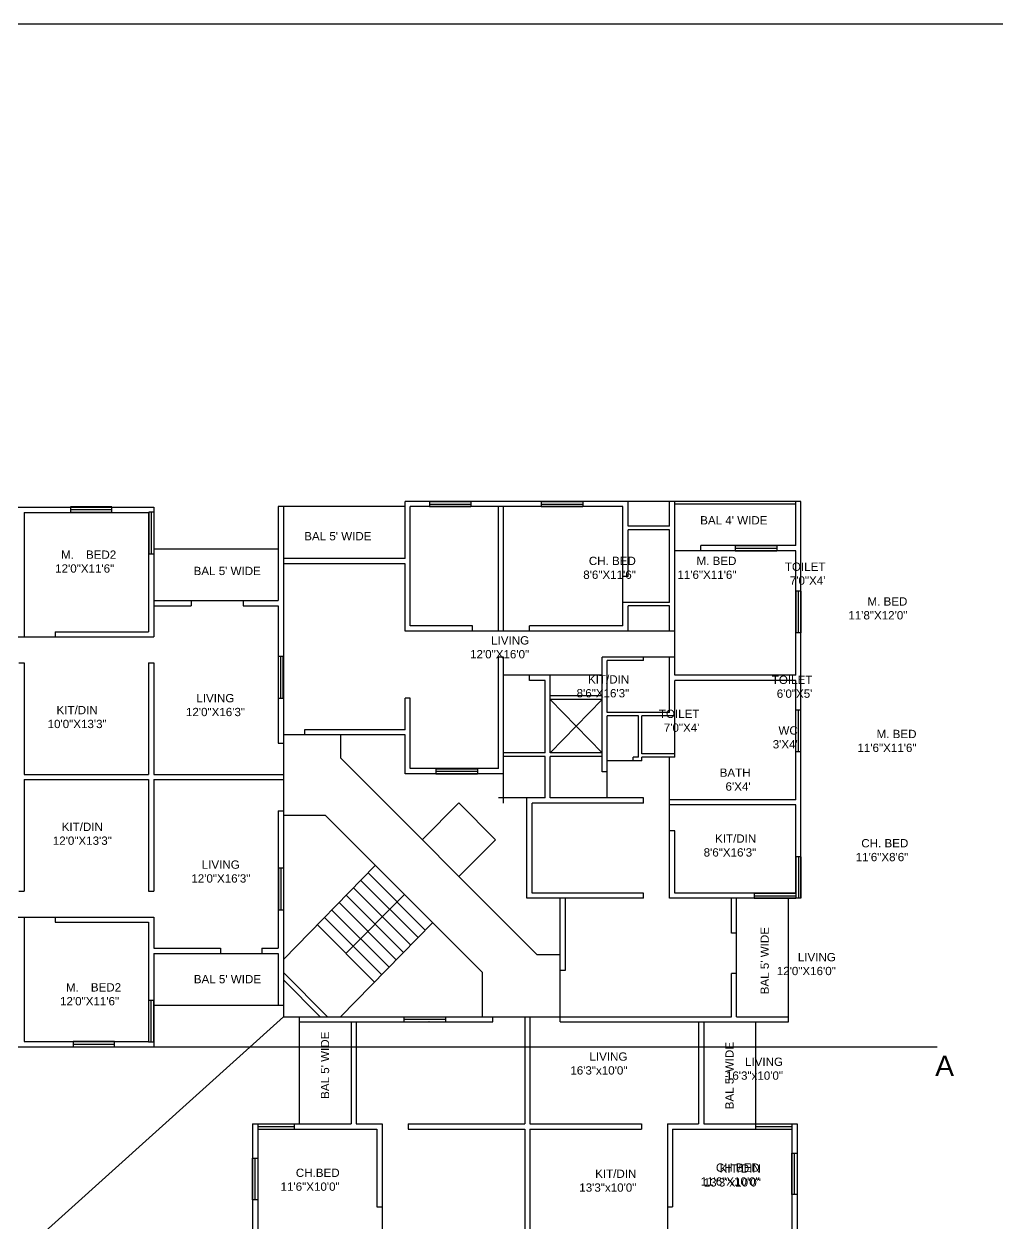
# Model space of a CAD drawing. Header units: inches. Extents: x -539 to 236, y -91 to 352.
# Drawn here: x -63.5 to 30.3, y 236.9 to 352.5 of the extents above; entities that cross this region are included whole.
import ezdxf

# ---------------------------------------------------------------- set-up
doc = ezdxf.new("R2010")
doc.units = ezdxf.units.IN
doc.header["$LTSCALE"] = 5
doc.header["$MEASUREMENT"] = 0
doc.styles.get("Standard").update_dxf_attribs({"font": 'arial.ttf'})
doc.styles.add('style1', font='swissk.ttf')

msp = doc.modelspace()

# ---------------------------------------------------------------- linework, layer by layer
for p, q in [((11.37, 306.49), (-26.79, 306.49)), ((-26.79, 300.99), (-26.79, 306.49)), ((-24.44, 306.49), (-24.44, 305.99)), ((-24.44, 306.49), (-20.44, 306.49)), ((-24.44, 306.24), (-20.44, 306.24)), ((-20.44, 306.49), (-20.44, 305.99)), ((-13.66, 306.49), (-13.66, 305.99)), ((-13.66, 306.49), (-9.66, 306.49)), ((-13.66, 306.24), (-9.66, 306.24)), ((-9.66, 306.49), (-9.66, 305.99)), ((-5.29, 304.09), (-5.29, 306.49)), ((-1.29, 304.09), (-1.29, 306.49)), ((-0.79, 289.74), (-0.79, 306.49)), ((10.87, 306.24), (-0.79, 306.24)), ((10.87, 302.24), (10.87, 306.49)), ((11.37, 268.24), (11.37, 306.49)), ((-101.52, 305.93), (-51.02, 305.93)), ((-63.52, 305.43), (-51.52, 305.43)), ((-63.52, 305.43), (-63.52, 293.43)), ((-55.05, 305.96), (-59.05, 305.96)), ((-59.05, 305.96), (-59.05, 305.46)), ((-59.05, 305.71), (-55.05, 305.71)), ((-59.05, 305.46), (-55.05, 305.46)), ((-55.05, 305.46), (-55.05, 305.96)), ((-51.52, 305.43), (-51.52, 293.93)), ((-51.49, 305.45), (-51.49, 301.45)), ((-50.99, 305.45), (-51.49, 305.45)), ((-51.24, 301.45), (-51.24, 305.45)), ((-51.02, 305.93), (-51.02, 293.43)), ((-50.99, 301.45), (-50.99, 305.45)), ((-39.02, 305.99), (-39.02, 296.93)), ((-26.79, 305.99), (-39.02, 305.99)), ((-38.52, 305.99), (-38.52, 300.04)), ((-5.79, 305.99), (-26.29, 305.99)), ((-26.29, 294.49), (-26.29, 305.99)), ((-24.44, 305.99), (-20.44, 305.99)), ((-17.79, 293.99), (-17.79, 305.99)), ((-17.29, 293.99), (-17.29, 305.99)), ((-13.66, 305.99), (-9.66, 305.99)), ((-5.79, 296.76), (-5.79, 305.99)), ((-1.29, 304.09), (-5.29, 304.09)), ((-1.29, 303.76), (-5.29, 303.76)), ((-5.29, 299.26), (-5.29, 303.76)), ((-1.29, 296.76), (-1.29, 303.76)), ((-51.02, 301.93), (-39.02, 301.93)), ((10.87, 301.74), (-0.79, 301.74)), ((10.87, 302.24), (1.71, 302.24)), ((1.71, 301.74), (1.71, 302.24)), ((5.05, 302.23), (5.05, 301.73)), ((5.05, 302.23), (9.05, 302.23)), ((5.05, 301.98), (9.05, 301.98)), ((5.05, 301.73), (9.05, 301.73)), ((9.05, 302.23), (9.05, 301.73)), ((10.87, 289.74), (10.87, 301.74)), ((-51.49, 301.45), (-50.99, 301.45)), ((-26.79, 300.99), (-38.52, 300.99)), ((-26.79, 300.49), (-38.52, 300.49)), ((-38.52, 300.45), (-38.52, 257.93)), ((-26.79, 293.99), (-26.79, 300.49)), ((-5.29, 299.26), (-5.79, 299.26)), ((11.37, 297.84), (10.87, 297.84)), ((10.87, 297.84), (10.87, 293.84)), ((11.12, 297.84), (11.12, 293.84)), ((11.37, 297.84), (11.37, 293.84)), ((-51.02, 296.93), (-39.02, 296.93)), ((-51.02, 296.43), (-47.43, 296.43)), ((-47.43, 296.93), (-47.43, 296.43)), ((-42.4, 296.93), (-42.4, 296.43)), ((-42.4, 296.43), (-39.02, 296.43)), ((-39.02, 296.43), (-39.02, 283.18)), ((-1.29, 296.76), (-5.79, 296.76)), ((-5.79, 294.49), (-5.79, 296.76)), ((-1.29, 296.43), (-5.29, 296.43)), ((-5.29, 293.99), (-5.29, 296.43)), ((-1.29, 293.99), (-1.29, 296.43)), ((-60.52, 293.93), (-51.52, 293.93)), ((-60.52, 293.93), (-60.52, 293.43)), ((-17.29, 293.99), (-26.79, 293.99)), ((-20.29, 294.49), (-26.29, 294.49)), ((-20.29, 293.99), (-20.29, 294.49)), ((-0.79, 293.99), (-17.29, 293.99)), ((-5.79, 294.49), (-14.79, 294.49)), ((-14.79, 293.99), (-14.79, 294.49)), ((-14.79, 293.99), (-14.79, 294.49)), ((11.37, 293.84), (10.87, 293.84)), ((-68.02, 293.43), (-51.02, 293.43)), ((-39.03, 291.53), (-39.03, 287.53)), ((-38.53, 291.53), (-39.03, 291.53)), ((-38.78, 287.53), (-38.78, 291.53)), ((-38.53, 287.53), (-38.53, 291.53)), ((-17.29, 291.49), (-17.79, 291.49)), ((-17.79, 280.74), (-17.79, 291.49)), ((-17.29, 277.42), (-17.29, 291.49)), ((-0.79, 291.49), (-7.79, 291.49)), ((-7.79, 280.42), (-7.79, 291.49)), ((-3.79, 291.16), (-3.79, 291.49)), ((-1.29, 286.16), (-1.29, 291.49)), ((-64.02, 290.93), (-63.52, 290.93)), ((-63.52, 290.93), (-63.52, 280.18)), ((-51.52, 290.93), (-51.02, 290.93)), ((-51.52, 290.93), (-51.52, 280.18)), ((-51.02, 290.93), (-51.02, 280.18)), ((-3.79, 291.16), (-7.29, 291.16)), ((-7.29, 286.16), (-7.29, 291.16)), ((-7.79, 289.74), (-17.29, 289.74)), ((-14.79, 289.24), (-14.79, 289.74)), ((-13.29, 289.24), (-14.79, 289.24)), ((-13.29, 282.25), (-13.29, 289.24)), ((-12.79, 282.25), (-12.79, 289.74)), ((10.87, 289.74), (-0.79, 289.74)), ((10.87, 289.24), (-0.79, 289.24)), ((-0.79, 281.83), (-0.79, 289.24)), ((10.87, 277.74), (10.87, 289.24)), ((-7.79, 287.74), (-12.79, 287.74)), ((-39.03, 287.53), (-38.53, 287.53)), ((-26.79, 284.49), (-26.79, 287.53)), ((-26.29, 287.53), (-26.79, 287.53)), ((-26.29, 280.74), (-26.29, 287.53)), ((-7.79, 287.41), (-12.79, 287.41)), ((-7.79, 287.41), (-12.79, 282.25)), ((-12.79, 287.41), (-7.79, 282.25)), ((-1.29, 286.16), (-7.29, 286.16)), ((-4.29, 285.83), (-7.29, 285.83)), ((-7.29, 277.92), (-7.29, 285.83)), ((-4.29, 281.83), (-4.29, 285.83)), ((-0.79, 285.83), (-3.96, 285.83)), ((-3.96, 282.16), (-3.96, 285.83)), ((11.35, 286.37), (10.85, 286.37)), ((10.85, 286.37), (10.85, 282.37)), ((11.1, 286.37), (11.1, 282.37)), ((11.35, 286.37), (11.35, 282.37)), ((-26.79, 284.49), (-36.5, 284.49)), ((-36.5, 284.49), (-36.5, 283.99)), ((-39.02, 283.18), (-38.52, 283.18)), ((-26.79, 283.99), (-38.52, 283.99)), ((-32.99, 281.74), (-32.99, 283.99)), ((-26.79, 280.24), (-26.79, 283.99)), ((-13.29, 282.25), (-17.29, 282.25)), ((-7.79, 282.25), (-12.79, 282.25)), ((-0.79, 282.16), (-3.96, 282.16)), ((11.35, 282.37), (10.85, 282.37)), ((-14.08, 262.83), (-32.99, 281.74)), ((-13.29, 281.92), (-17.29, 281.92)), ((-13.29, 277.92), (-13.29, 281.92)), ((-12.79, 277.92), (-12.79, 281.92)), ((-7.79, 281.92), (-12.79, 281.92)), ((-3.96, 281.5), (-7.29, 281.5)), ((-4.29, 281.83), (-4.79, 281.83)), ((-4.79, 281.5), (-4.79, 281.83)), ((-0.79, 281.83), (-3.96, 281.83)), ((-3.96, 281.5), (-3.96, 281.83)), ((-1.29, 268.24), (-1.29, 281.83)), ((-63.52, 280.18), (-51.52, 280.18)), ((-63.52, 279.68), (-51.52, 279.68)), ((-63.52, 279.68), (-63.52, 268.93)), ((-51.52, 279.68), (-51.52, 268.93)), ((-51.02, 280.18), (-38.52, 280.18)), ((-51.02, 279.68), (-38.52, 279.68)), ((-51.02, 279.68), (-51.02, 268.93)), ((-17.29, 280.24), (-26.79, 280.24)), ((-17.79, 280.74), (-26.29, 280.74)), ((-23.81, 280.73), (-23.81, 280.23)), ((-23.81, 280.73), (-19.81, 280.73)), ((-23.81, 280.48), (-19.81, 280.48)), ((-23.81, 280.23), (-19.81, 280.23)), ((-19.81, 280.73), (-19.81, 280.23)), ((-7.29, 280.42), (-7.79, 280.42)), ((-21.61, 277.43), (-25.14, 273.87)), ((-18.08, 273.89), (-21.61, 277.43)), ((-13.29, 277.92), (-17.79, 277.92)), ((-15.04, 268.24), (-15.04, 277.92)), ((-14.54, 268.74), (-14.54, 277.42)), ((-3.79, 277.42), (-14.54, 277.42)), ((-3.79, 277.92), (-12.79, 277.92)), ((-3.79, 277.42), (-3.79, 277.92)), ((10.87, 277.74), (-1.29, 277.74)), ((-39.02, 276.68), (-38.52, 276.68)), ((-39.02, 276.68), (-39.02, 263.43)), ((-34.47, 276.21), (-38.46, 276.21)), ((-19.33, 261.08), (-34.47, 276.21)), ((10.87, 277.24), (-1.29, 277.24)), ((10.87, 268.74), (10.87, 277.24)), ((-18.08, 273.89), (-21.6, 270.35)), ((-0.79, 274.74), (-1.29, 274.74)), ((-0.79, 268.74), (-0.79, 274.74)), ((11.38, 272.24), (10.88, 272.24)), ((10.88, 272.24), (10.88, 268.24)), ((11.13, 272.24), (11.13, 268.24)), ((11.38, 272.24), (11.38, 268.24)), ((-38.99, 271.14), (-38.99, 267.14)), ((-38.49, 271.14), (-38.99, 271.14)), ((-38.74, 267.14), (-38.74, 271.14)), ((-29.66, 271.4), (-38.52, 262.34)), ((-38.49, 267.14), (-38.49, 271.14)), ((-24.84, 265.17), (-30.36, 270.69)), ((-26.24, 263.74), (-31.76, 269.26)), ((-25.54, 264.46), (-31.06, 269.97)), ((-64.02, 268.93), (-63.52, 268.93)), ((-51.52, 268.93), (-51.02, 268.93)), ((-26.86, 268.6), (-32.5, 262.93)), ((-26.94, 263.03), (-32.46, 268.54)), ((-3.79, 268.24), (-15.04, 268.24)), ((-3.79, 268.74), (-14.54, 268.74)), ((-11.83, 256.33), (-11.83, 268.24)), ((-11.33, 261.33), (-11.33, 268.24)), ((-3.79, 268.24), (-3.79, 268.74)), ((11.37, 268.24), (-1.29, 268.24)), ((10.87, 268.74), (-0.79, 268.74)), ((4.67, 264.87), (4.67, 268.24)), ((5.17, 256.83), (5.17, 268.24)), ((6.88, 268.74), (6.88, 268.24)), ((6.88, 268.74), (10.88, 268.74)), ((6.88, 268.49), (10.88, 268.49)), ((6.88, 268.24), (10.88, 268.24)), ((10.17, 256.33), (10.17, 268.24)), ((10.88, 268.74), (10.88, 268.24)), ((11.38, 268.24), (10.88, 268.24)), ((-38.99, 267.14), (-38.49, 267.14)), ((-28.34, 261.6), (-33.86, 267.11)), ((-27.64, 262.31), (-33.16, 267.83)), ((-68.02, 266.43), (-51.02, 266.43)), ((-63.52, 266.43), (-63.52, 254.43)), ((-60.52, 266.43), (-60.52, 265.93)), ((-60.52, 265.93), (-51.52, 265.93)), ((-51.52, 265.93), (-51.52, 254.43)), ((-51.02, 266.43), (-51.02, 263.43)), ((-29.04, 260.88), (-34.55, 266.4)), ((-24.14, 265.89), (-33.01, 256.83)), ((-29.74, 260.17), (-35.25, 265.68)), ((5.17, 264.87), (4.67, 264.87)), ((-51.02, 263.43), (-44.58, 263.43)), ((-51.02, 262.93), (-39.02, 262.93)), ((-51.02, 262.93), (-51.02, 253.93)), ((-44.58, 263.43), (-44.58, 262.93)), ((-40.61, 263.43), (-39.02, 263.43)), ((-40.61, 263.43), (-40.61, 262.93)), ((-39.02, 262.93), (-39.02, 257.93)), ((-14.08, 262.83), (-11.83, 262.83)), ((-11.83, 261.33), (-11.33, 261.33)), ((-34.27, 256.83), (-38.52, 261.08)), ((-34.97, 256.83), (-38.52, 260.37)), ((-19.33, 256.83), (-19.33, 261.08)), ((4.67, 256.83), (4.67, 261)), ((5.17, 261), (4.67, 261)), ((-51.52, 258.4), (-51.52, 254.4)), ((-51.02, 258.4), (-51.52, 258.4)), ((-51.27, 254.4), (-51.27, 258.4)), ((-51.02, 254.4), (-51.02, 258.4)), ((-51.02, 257.93), (-38.52, 257.93)), ((-38.52, 257.93), (-38.52, 256.83)), ((-38.52, 256.83), (-114, 188.91)), ((-38.52, 256.83), (-37, 256.83)), ((-37, 256.83), (4.67, 256.83)), ((-37, 256.83), (-37, 246.5)), ((-36.98, 256.83), (4.54, 256.83)), ((-26.9, 256.83), (-26.9, 256.33)), ((-26.9, 256.83), (-22.9, 256.83)), ((-26.9, 256.58), (-22.9, 256.58)), ((-26.4, 256.83), (-26.4, 256.83)), ((-24.98, 256.83), (-24.99, 256.83)), ((-22.9, 256.83), (-22.9, 256.33)), ((-18.33, 256.33), (-18.33, 256.83)), ((-15.25, 256.83), (-15.25, 246.5)), ((-14.75, 256.83), (-14.75, 246.5)), ((-11.33, 256.83), (-11.33, 256.83)), ((5.17, 256.83), (10.17, 256.83)), ((-37, 256.33), (-18.33, 256.33)), ((-32, 256.33), (-32, 246.5)), ((-31.5, 256.33), (-31.5, 246.5)), ((-26.9, 256.33), (-22.9, 256.33)), ((-25.9, 256.33), (-25.9, 256.33)), ((-24.48, 256.33), (-24.49, 256.33)), ((-19.33, 256.33), (-19.33, 256.33)), ((-11.83, 256.33), (2, 256.33)), ((1.5, 256.33), (1.5, 246.5)), ((2, 256.33), (10.17, 256.33)), ((2, 256.33), (2, 246.5)), ((5.17, 256.33), (10.17, 256.33)), ((7, 256.33), (7, 246.5)), ((-63.52, 254.43), (-51.52, 254.43)), ((-54.8, 254.44), (-58.8, 254.44)), ((-58.8, 254.44), (-58.8, 253.94)), ((-54.8, 253.94), (-54.8, 254.44)), ((-51.52, 254.4), (-51.02, 254.4)), ((-178, 253.93), (24.5, 253.93)), ((-101.52, 253.93), (-51.02, 253.93)), ((-58.8, 254.19), (-54.8, 254.19)), ((-58.8, 253.94), (-54.8, 253.94)), ((-41.5, 246.5), (-41.5, 200)), ((-41.5, 246.5), (-32, 246.5)), ((-41, 246.5), (-41, 246)), ((-41, 246.25), (-37.5, 246.25)), ((-37.5, 246.5), (-37.5, 246)), ((-31.5, 246.5), (-29, 246.5)), ((-29, 246.5), (-29, 231)), ((-26.5, 246.5), (-26.5, 246)), ((-26.5, 246.5), (-15.25, 246.5)), ((-14.75, 246.5), (-4, 246.5)), ((-4, 246.5), (-4, 246)), ((-1.5, 246.5), (1.5, 246.5)), ((-1.5, 246.5), (-1.5, 231)), ((2, 246.5), (11, 246.5)), ((7, 246.5), (7, 246)), ((7, 246.25), (10.5, 246.25)), ((10.5, 246.5), (10.5, 246)), ((11, 246.5), (11, 200)), ((-41, 246), (-41, 236)), ((-41, 246), (-29.5, 246)), ((-29.5, 246), (-29.5, 238.5)), ((-26.5, 246), (-15.25, 246)), ((-15.25, 246), (-15.25, 236)), ((-14.75, 246), (-14.75, 236)), ((-14.75, 246), (-4, 246)), ((-1, 246), (10.5, 246)), ((-1, 246), (-1, 238.5)), ((10.5, 246), (10.5, 236)), ((-41.5, 239.19), (-41.5, 243.19)), ((-41.5, 243.19), (-41, 243.19)), ((-41.25, 239.19), (-41.25, 243.19)), ((-41, 243.19), (-41, 239.19)), ((10.5, 239.69), (10.5, 243.69)), ((10.5, 243.69), (11, 243.69)), ((10.75, 239.69), (10.75, 243.69)), ((11, 243.69), (11, 239.69)), ((11, 239.69), (10.5, 239.69)), ((-41, 239.19), (-41.5, 239.19)), ((-29.5, 238.5), (-29, 238.5)), ((-1.5, 238.5), (-1, 238.5))]:
    msp.add_line(p, q)
msp.add_lwpolyline([(-539, 352.5), (236, 352.5), (236, -91), (-539, -91)], close=True)

# ---------------------------------------------------------------- texts
at = {"color": 7, "lineweight": 25, "style": 'style1'}
msp.add_text('    A', height=1.957, dxfattribs=at).set_placement((21.28, 251.11))
at = {"char_height": 0.8}
for s, insert, attachment_point in [("BAL 4' WIDE", (8.15, 305.07), 3), ("BAL 5' WIDE", (-30.03, 303.54), 3), ('\\pi11.622,l3.2,t17.222;M.^IBED2\\P\\pi14.251,l0,tz;12\'0"X11\'6"', (-74.78, 301.76), 1), ('\\pi-2.4,l3.2,t3.2;CH.^IBED\\P\\pi0,l0,tz;8\'6"X11\'6"', (-4.54, 301.16), 3), ('\\pi-2.4,l3.2,t3.2;M.^IBED\\P\\pi0,l0,tz;11\'6"X11\'6"', (5.16, 301.16), 3), ('TOILET\\P7\'0"X4\'', (13.74, 300.6), 3), ("\\pi13.839;BAL 5' WIDE", (-61.02, 300.19), 1), ('\\pi-2.4,l3.2,t3.2;M.^IBED\\P\\pi0,l0,tz;11\'8"X12\'0"', (21.64, 297.25), 3), ('LIVING\\P12\'0"X16\'0"', (-14.83, 293.5), 3), ('KIT/DIN\\P8\'6"X16\'3"', (-5.18, 289.74), 3), ('TOILET\\P6\'0"X5\'', (12.48, 289.7), 3), ('\\pi15.255;LIVING\\P\\pi14.251;12\'0"X16\'3"', (-62.17, 287.93), 1), ('\\pi15.111;KIT/DIN\\P\\pi14.251;10\'0"X13\'3"', (-75.51, 286.78), 1), ('TOILET\\P7\'0"X4\'', (1.59, 286.42), 3), ("WC\\P3'X4'", (11.07, 284.82), 3), ('\\pi-2.4,l3.2,t3.2;M.^IBED\\P\\pi0,l0,tz;11\'6"X11\'6"', (22.52, 284.48), 3), ("BATH\\P6'X4'", (6.52, 280.75), 3), ('\\pi15.111;KIT/DIN\\P\\pi14.251;12\'0"X13\'3"', (-75.01, 275.53), 1), ('KIT/DIN\\P8\'6"X16\'3"', (7.07, 274.4), 3), ('\\pi-2.4,l3.2,t3.2;CH.^IBED\\P\\pi0,l0,tz;11\'6"X8\'6"', (21.73, 273.95), 3), ('\\pi15.255;LIVING\\P\\pi14.251;12\'0"X16\'3"', (-61.65, 271.89), 1), ('LIVING\\P12\'0"X16\'0"', (14.74, 262.97), 3), ('\\pi11.622,l3.2,t17.222;M.^IBED2\\P\\pi14.251,l0,tz;12\'0"X11\'6"', (-74.31, 260.06), 1), ("\\pi13.839;BAL 5' WIDE", (-61, 260.85), 1), ('LIVING\\P16\'3"x10\'0"', (-5.35, 253.39), 3), ('LIVING\\P16\'3"x10\'0"', (9.65, 252.89), 3), ('\\pi-2.4,l3.2,t3.2;CH.BED\\P11\'6"X10\'0"', (7.4, 242.69), 3), ('\\pi-2.4,l3.2,t3.2;CH.BED\\P11\'6"X10\'0"', (-33.1, 242.19), 3), ('KIT/DIN\\P13\'3"x10\'0"', (-4.49, 242.1), 3), ('KIT/DIN\\P13\'3"x10\'0"', (7.51, 242.6), 3)]:
    msp.add_mtext_dynamic_manual_height_columns(s, width=34.0233, gutter_width=1, heights=[0], dxfattribs=dict(at, insert=insert, attachment_point=attachment_point))
at = {"char_height": 0.8, "attachment_point": 7, "rotation": 90}
for insert in [(8.29, 258.99), (-34.1, 248.91), (4.9, 247.91)]:
    msp.add_mtext_dynamic_manual_height_columns("BAL 5' WIDE", width=34.0233, gutter_width=1, heights=[0], dxfattribs=dict(at, insert=insert))

doc.saveas('drawing.dxf')
